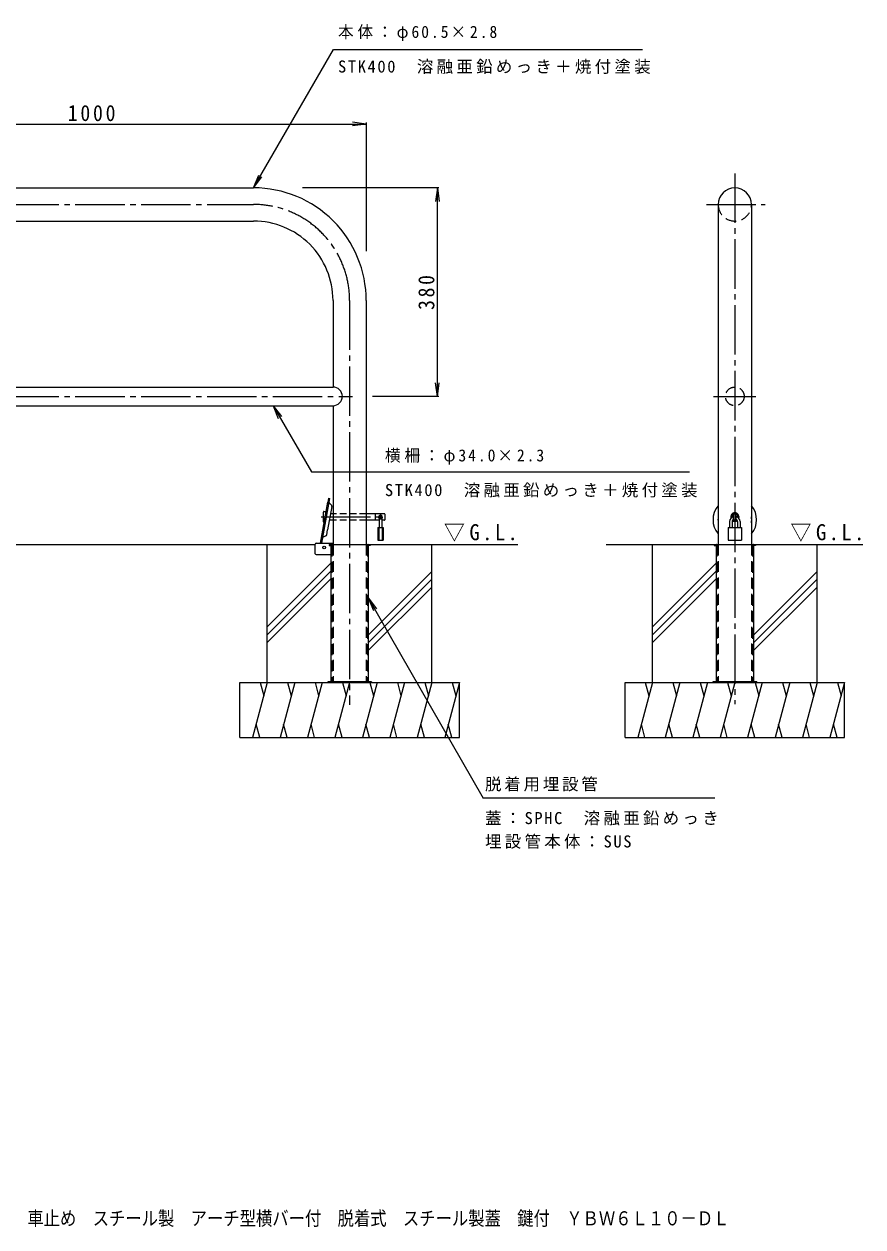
# Model space of a CAD drawing. Units: millimetres, scale not verified. Extents: x -1747 to 1780, y -1370 to 822.
# Drawn here: x -926 to 602, y -1370 to 822 of the extents above; entities that cross this region are included whole.
import ezdxf
from ezdxf.enums import TextEntityAlignment as Align

# ---------------------------------------------------------------- set-up
doc = ezdxf.new("R2010")
doc.units = ezdxf.units.MM
doc.header["$LTSCALE"] = 10
for name, pattern in [('CHAIN1', [8, 5, -1, 1, -1]), ('CHAIN2', [12, 9, -1, 1, -1]), ('DASHED1', [1.8, 1.2, -0.6]), ('DASHED2', [3, 2, -1])]:
    doc.linetypes.add(name, pattern=pattern)
for name, color, linetype, lineweight in [('C-0', 4, 'Continuous', 9), ('C-1', 7, 'Continuous', 9), ('C-2', 4, 'Continuous', 9), ('C-3', 3, 'DASHED2', 9), ('C-4', 7, 'Continuous', 9), ('C-5', 7, 'Continuous', 9), ('C-6', 7, 'Continuous', 9), ('C-A', 2, 'Continuous', 9), ('C-E', 6, 'Continuous', 5)]:
    doc.layers.add(name, color=color, linetype=linetype, lineweight=lineweight)
doc.layers.add('F-F_F-Fﾚｲﾔ', color=2, linetype='Continuous')
doc.styles.add('ＭＳ ゴシック', font='')
doc.styles.get('ＭＳ ゴシック').set_extended_font_data('MS Gothic')

msp = doc.modelspace()

# ---------------------------------------------------------------- linework, layer by layer
at = {"layer": 'C-0', "color": 7, "linetype": 'CHAIN2'}
for p, q in [((368.93, 549.73), (368.93, -417.54)), ((-952.6, 493.22), (-507.85, 493.22)), ((317.04, 493.21), (424.07, 493.21)), ((-332.85, 318.22), (-332.85, -418.43)), ((-952.6, 143.47), (-327.67, 143.47)), ((330.15, 143.46), (407.27, 143.46)), ((-384.71, -76.29), (-266.1, -76.29))]:
    msp.add_line(p, q, dxfattribs=at)
at = {"layer": 'C-0'}
for p, q in [((361.93, -75.45), (361.93, -77.36)), ((375.93, -75.45), (375.93, -77.36)), ((-370.35, -126.53), (-370.35, -128.03)), ((-370.35, -126.53), (-370.35, -128.03)), ((-370.35, -126.53), (-295.35, -126.53)), ((-370.35, -128.03), (-366.85, -128.03)), ((-366.85, -128.03), (-366.85, -376.53)), ((-298.85, -128.03), (-298.85, -376.53)), ((-295.35, -128.03), (-298.85, -128.03)), ((-295.35, -126.53), (-295.35, -128.03)), ((331.43, -126.53), (331.43, -128.03)), ((331.43, -126.53), (331.43, -128.03)), ((331.43, -126.53), (406.43, -126.53)), ((331.43, -128.03), (334.93, -128.03)), ((334.93, -128.03), (334.93, -376.53)), ((402.93, -128.03), (402.93, -376.53)), ((406.43, -128.03), (402.93, -128.03)), ((406.43, -126.53), (406.43, -128.03))]:
    msp.add_line(p, q, dxfattribs=at)
at = {"layer": 'C-0', "linetype": 'DASHED2'}
for p, q in [((-365.35, -128.03), (-365.35, -376.53)), ((-300.35, -128.03), (-300.35, -376.53)), ((336.43, -128.03), (336.43, -376.53)), ((401.43, -128.03), (401.43, -376.53))]:
    msp.add_line(p, q, dxfattribs=at)
at = {"layer": 'C-0', "color": 7, "linetype": 'CHAIN2'}
msp.add_arc((-507.85, 318.22), 175, 0, 90.00024, dxfattribs=at)
at = {"layer": 'C-0'}
for centre, start, end in [((368.93, -75.45), 359.99939, 180.00061), ((368.93, -77.36), 179.99939, 187.6925), ((368.93, -77.36), 229.58139, 310.41597), ((368.93, -77.36), 352.30522, 0.00061)]:
    msp.add_arc(centre, 7, start, end, dxfattribs=at)
at = {"layer": 'C-0', "linetype": 'DASHED2'}
for centre, start, end in [((-366.85, -128.03), 0, 90), ((-298.85, -128.03), 90, 180), ((334.93, -128.03), 0, 90), ((402.93, -128.03), 90, 180)]:
    msp.add_arc(centre, 1.5, start, end, dxfattribs=at)
at = {"layer": 'C-1', "color": 3}
for p, q in [((338.68, -21.55), (338.68, -126.53)), ((399.18, -37.04), (399.18, -126.53)), ((-395.6, -143.23), (-395.6, -125.73)), ((-394.1, -124.23), (-363.1, -124.23)), ((-394.1, -144.73), (-366.85, -144.73))]:
    msp.add_line(p, q, dxfattribs=at)
at = {"layer": 'C-1'}
for p, q in [((-372.85, -376.53), (-372.85, -378.03)), ((-292.85, -376.53), (-372.85, -376.53)), ((-345.35, -376.53), (-345.35, -378.03)), ((-320.35, -376.53), (-320.35, -378.03)), ((-292.85, -376.53), (-292.85, -378.03)), ((328.93, -376.53), (328.93, -378.03)), ((408.93, -376.53), (328.93, -376.53)), ((356.43, -376.53), (356.43, -378.03)), ((381.43, -376.53), (381.43, -378.03)), ((408.93, -376.53), (408.93, -378.03))]:
    msp.add_line(p, q, dxfattribs=at)
at = {"layer": 'C-1', "color": 3}
for centre, start, end in [((-394.1, -125.73), 90, 180), ((-394.1, -143.23), 180, 270)]:
    msp.add_arc(centre, 1.5, start, end, dxfattribs=at)
at = {"layer": 'C-2', "color": 3}
for p, q in [((-952.6, 523.47), (-507.85, 523.47)), ((338.68, 493.21), (338.68, -55.91)), ((399.18, 493.21), (399.18, -55.85)), ((-952.6, 462.97), (-507.85, 462.97)), ((-363.1, 318.22), (-363.1, 160.47)), ((-302.6, 318.22), (-302.6, -126.53)), ((-952.6, 160.47), (-363.1, 160.47)), ((-952.6, 126.47), (-363.1, 126.47)), ((-363.1, 126.47), (-363.1, -126.53))]:
    msp.add_line(p, q, dxfattribs=at)
at = {"layer": 'C-2'}
for p, q in [((-383.4, -124.23), (-369.01, -42.59)), ((-371.28, -42.19), (-372.48, -49)), ((-371.28, -42.19), (-369.01, -42.59)), ((-385.74, -124.23), (-372.48, -49)), ((-365.46, -56.99), (-372.93, -99.4)), ((-366.29, -54.35), (-370.11, -50.53)), ((-374.55, -108.56), (-372.93, -99.4)), ((-376.22, -110.75), (-381.13, -113.04))]:
    msp.add_line(p, q, dxfattribs=at)
at = {"layer": 'C-2', "color": 3, "linetype": 'DASHED2'}
msp.add_circle((368.93, 143.46), 17, dxfattribs=at)
at = {"layer": 'C-2', "color": 3}
for centre, radius, start, end in [((-507.85, 318.22), 205.25, 0, 90.00023), ((368.93, 493.21), 30.25, 0, 180), ((-507.85, 318.22), 144.75, 0, 90.0002), ((-363.1, 143.47), 17, 270, 90)]:
    msp.add_arc(centre, radius, start, end, dxfattribs=at)
at = {"layer": 'C-2', "color": 3, "linetype": 'DASHED2'}
msp.add_arc((368.93, 493.21), 30.25, 180.00047, 0.00047, dxfattribs=at)
at = {"layer": 'C-2'}
for centre, radius, start, end in [((-369.61, -50.03), 0.7, 169.99799, 224.99889), ((-368.41, -56.47), 3, 349.99956, 44.99919), ((-377.5, -108.04), 3, 295.00172, 349.99965), ((-380.83, -113.68), 0.7, 115.00227, 170.00244)]:
    msp.add_arc(centre, radius, start, end, dxfattribs=at)
for major_axis, start_param, end_param in [((39.75, 0), 2.435662, 3.8475233), ((39.75, 0), 5.5772489, 6.9870586), ((30.75, 0), 2.9610315, 3.3221538), ((30.75, 0), 6.1025973, 6.4637734)]:
    msp.add_ellipse((368.93, -81.38), major_axis=major_axis, ratio=0.9945, start_param=start_param, end_param=end_param, dxfattribs=at)
at = {"layer": 'C-3'}
for p, q in [((-363.1, -126.53), (-363.1, -376.53)), ((-302.6, -126.53), (-302.6, -376.53)), ((338.68, -126.53), (338.68, -376.53)), ((399.18, -126.53), (399.18, -376.53))]:
    msp.add_line(p, q, dxfattribs=at)
at = {"layer": 'C-4'}
for p, q in [((-1302.6, 639.73), (-302.6, 639.73)), ((-302.6, 639.73), (-327.38, 642.99)), ((-302.6, 639.73), (-327.38, 636.46)), ((-302.6, 642.73), (-302.6, 408.14)), ((-170.04, 523.47), (-418.79, 523.47)), ((-173.04, 523.47), (-176.3, 498.69)), ((-173.04, 143.47), (-173.04, 523.47)), ((-173.04, 523.47), (-169.78, 498.69)), ((-173.04, 143.47), (-176.3, 168.26)), ((-173.04, 143.47), (-169.78, 168.26)), ((-170.04, 143.47), (-291.23, 143.47))]:
    msp.add_line(p, q, dxfattribs=at)
at = {"layer": 'C-5'}
for p, q in [((-507.85, 523.47), (-362.41, 775.39)), ((-362.41, 775.39), (200.96, 775.4)), ((-507.85, 523.47), (-498.28, 546.57)), ((-507.85, 523.47), (-492.63, 543.31)), ((-472.38, 126.47), (-402.32, 5.87)), ((-472.38, 126.47), (-462.82, 103.38)), ((-472.38, 126.47), (-457.16, 106.64)), ((-402.32, 5.87), (286.46, 5.87)), ((366.43, -81.06), (366.43, -71.52)), ((371.43, -81.06), (371.43, -71.52)), ((-298.85, -223.67), (-89.73, -588.46)), ((-298.85, -223.67), (-283.63, -243.5)), ((-298.85, -223.67), (-289.28, -246.77)), ((332.27, -588.46), (-89.73, -588.46))]:
    msp.add_line(p, q, dxfattribs=at)
for centre, radius, start, end in [((368.93, -76.29), 6, 349.8367, 190.1633), ((368.93, -76.29), 6, 234.7027, 305.2973), ((367.43, -71.52), 1, 107.45982, 180), ((367.43, -81.06), 1, 180, 252.54018), ((370.43, -71.52), 1, 0, 72.54018), ((370.43, -81.06), 1, 287.45982, 0)]:
    msp.add_arc(centre, radius, start, end, dxfattribs=at)
at = {"layer": 'C-6'}
for p, q in [((-380.59, -85.29), (-380.59, -67.29)), ((-379.59, -66.29), (-375.53, -66.29)), ((-379.05, -86.29), (-379.59, -86.29)), ((-363.1, -82.29), (-369.92, -82.29)), ((-363.1, -70.29), (-367.8, -70.29)), ((-269.59, -70.29), (-302.6, -70.29)), ((-278.84, -82.29), (-302.6, -82.29)), ((-286.59, -70.29), (-286.59, -82.29)), ((-269.59, -82.29), (-274.34, -82.29)), ((-268.59, -71.29), (-268.59, -81.29))]:
    msp.add_line(p, q, dxfattribs=at)
at = {"layer": 'C-6', "linetype": 'DASHED1'}
for p, q in [((-302.6, -70.29), (-363.1, -70.29)), ((-302.6, -82.29), (-363.1, -82.29))]:
    msp.add_line(p, q, dxfattribs=at)
at = {"layer": 'C-6', "linetype": 'CHAIN1'}
msp.add_line((-276.59, -71.78), (-276.59, -80.84), dxfattribs=at)
at = {"layer": 'C-6', "color": 2}
for p, q in [((359.43, -84.79), (359.43, -95.29)), ((363.93, -84.79), (363.93, -95.29)), ((373.93, -84.79), (373.93, -95.29)), ((378.43, -84.79), (378.43, -95.29)), ((356.93, -95.29), (380.93, -95.29)), ((380.93, -95.29), (380.93, -118.79))]:
    msp.add_line(p, q, dxfattribs=at)
at = {"layer": 'C-6', "color": 6, "lineweight": 5}
for p, q in [((-1209.6, -126.53), (-395.6, -126.53)), ((-302.6, -126.53), (-26.18, -126.53))]:
    msp.add_line(p, q, dxfattribs=at)
at = {"layer": 'C-6', "color": 2}
msp.add_lwpolyline([(356.93, -95.29), (356.93, -118.79), (380.93, -118.79)], dxfattribs=at)
at = {"layer": 'C-6'}
for centre, radius, start, end in [((-379.59, -67.29), 1, 90, 180), ((-379.59, -85.29), 1, 180, 270), ((-276.59, -76.29), 3.5, 310.00473, 229.99223), ((-269.59, -71.29), 1, 0, 90), ((-269.59, -81.29), 1, 270, 0)]:
    msp.add_arc(centre, radius, start, end, dxfattribs=at)
at = {"layer": 'C-6', "color": 2}
for radius, start, end in [(9.5, 105.25735, 180), (5, 119.99915, 180), (9.5, 0, 74.74271), (5, 0, 60.00085)]:
    msp.add_arc((368.93, -84.79), radius, start, end, dxfattribs=at)
at = {"layer": 'C-A'}
for p, q in [((-278.84, -77.54), (-278.84, -95.29)), ((-274.34, -77.54), (-274.34, -95.29)), ((-281.59, -95.29), (-271.59, -95.29)), ((-279.34, -95.29), (-279.34, -118.79)), ((-273.84, -95.29), (-273.84, -118.79)), ((-271.59, -95.29), (-271.59, -118.79))]:
    msp.add_line(p, q, dxfattribs=at)
msp.add_lwpolyline([(-281.59, -95.29), (-281.59, -118.79), (-271.59, -118.79)], dxfattribs=at)
msp.add_arc((-276.59, -77.54), 2.25, 0, 180, dxfattribs=at)
at = {"layer": 'C-E'}
for p, q in [((-567.06, -126.53), (-395.6, -126.53)), ((-482.85, -378.03), (-482.85, -126.53)), ((-295.35, -126.53), (-99.45, -126.53)), ((-182.85, -378.03), (-182.85, -126.53)), ((134.72, -126.53), (331.43, -126.53)), ((218.93, -378.03), (218.93, -126.53)), ((406.43, -126.53), (602.33, -126.53)), ((518.93, -378.03), (518.93, -126.53)), ((-366.85, -160.72), (-482.85, -276.72)), ((-366.85, -174.86), (-482.85, -290.86)), ((334.93, -160.72), (218.93, -276.72)), ((334.93, -174.86), (218.93, -290.86)), ((-366.85, -189), (-482.85, -305)), ((-182.85, -175.6), (-298.85, -291.6)), ((-182.85, -189.74), (-298.85, -305.74)), ((334.93, -189), (218.93, -305)), ((518.93, -175.6), (402.93, -291.6)), ((518.93, -189.74), (402.93, -305.74)), ((-182.85, -203.88), (-298.85, -319.88)), ((518.93, -203.88), (402.93, -319.88)), ((-532.85, -378.03), (-132.85, -378.03)), ((-532.85, -478.03), (-532.85, -378.03)), ((-482.85, -378.03), (-509.64, -478.03)), ((-495.9, -378.03), (-489.37, -402.38)), ((-432.85, -378.03), (-459.64, -478.03)), ((-445.9, -378.03), (-439.37, -402.38)), ((-382.85, -378.03), (-409.64, -478.03)), ((-395.9, -378.03), (-389.37, -402.38)), ((-332.85, -378.03), (-359.64, -478.03)), ((-345.9, -378.03), (-339.37, -402.38)), ((-282.85, -378.03), (-309.64, -478.03)), ((-295.9, -378.03), (-289.37, -402.38)), ((-232.85, -378.03), (-259.64, -478.03)), ((-245.9, -378.03), (-239.37, -402.38)), ((-182.85, -378.03), (-209.64, -478.03)), ((-195.9, -378.03), (-189.37, -402.38)), ((-132.85, -378.03), (-159.64, -478.03)), ((-145.9, -378.03), (-139.37, -402.38)), ((-132.85, -478.03), (-132.85, -378.03)), ((168.93, -378.03), (568.93, -378.03)), ((168.93, -478.03), (168.93, -378.03)), ((218.93, -378.03), (192.14, -478.03)), ((205.88, -378.03), (212.41, -402.38)), ((268.93, -378.03), (242.14, -478.03)), ((255.88, -378.03), (262.41, -402.38)), ((318.93, -378.03), (292.14, -478.03)), ((305.88, -378.03), (312.41, -402.38)), ((368.93, -378.03), (342.14, -478.03)), ((355.88, -378.03), (362.41, -402.38)), ((418.93, -378.03), (392.14, -478.03)), ((405.88, -378.03), (412.41, -402.38)), ((468.93, -378.03), (442.14, -478.03)), ((455.88, -378.03), (462.41, -402.38)), ((518.93, -378.03), (492.14, -478.03)), ((505.88, -378.03), (512.41, -402.38)), ((568.93, -378.03), (542.14, -478.03)), ((555.88, -378.03), (562.41, -402.38)), ((568.93, -478.03), (568.93, -378.03)), ((-496.59, -478.03), (-503.12, -453.68)), ((-446.59, -478.03), (-453.12, -453.68)), ((-396.59, -478.03), (-403.12, -453.68)), ((-346.59, -478.03), (-353.12, -453.68)), ((-296.59, -478.03), (-303.12, -453.68)), ((-246.59, -478.03), (-253.12, -453.68)), ((-196.59, -478.03), (-203.12, -453.68)), ((-146.59, -478.03), (-153.12, -453.68)), ((205.19, -478.03), (198.66, -453.68)), ((255.19, -478.03), (248.66, -453.68)), ((305.19, -478.03), (298.66, -453.68)), ((355.19, -478.03), (348.66, -453.68)), ((405.19, -478.03), (398.66, -453.68)), ((455.19, -478.03), (448.66, -453.68)), ((505.19, -478.03), (498.66, -453.68)), ((555.19, -478.03), (548.66, -453.68)), ((-532.85, -478.03), (-132.85, -478.03)), ((168.93, -478.03), (568.93, -478.03))]:
    msp.add_line(p, q, dxfattribs=at)
at = {"layer": 'C-E', "color": 4, "lineweight": 9}
msp.add_circle((-379.2, -132.03), 2.5, dxfattribs=at)

# ---------------------------------------------------------------- texts
at = {"layer": 'C-4', "color": 2, "insert": (-846.35, 644.73), "char_height": 29.33, "attachment_point": 7, "style": 'ＭＳ ゴシック'}
msp.add_mtext('\\T1.28;\\W0.9;1000', dxfattribs=at)
at = {"layer": 'C-4', "color": 2, "insert": (-178.04, 300.97), "char_height": 29.33, "attachment_point": 7, "rotation": 90, "style": 'ＭＳ ゴシック'}
msp.add_mtext('\\T1.27;\\W0.9;380', dxfattribs=at)
at = {"layer": 'C-5', "char_height": 21.99, "attachment_point": 7, "style": 'ＭＳ ゴシック'}
for s, insert in [('\\T1.25;\\W0.95;本体：φ60.5×2.8', (-354.04, 790.79)), ('\\T1.2;STK400\u3000溶融亜鉛めっき＋焼付塗装', (-354.04, 731.05)), ('\\T1.25;\\W0.95;横柵：φ34.0×2.3', (-268.54, 19.02)), ('\\T1.2;STK400\u3000溶融亜鉛めっき＋焼付塗装', (-268.54, -40.72)), ('\\T1.17;脱着用埋設管', (-86.17, -576.6)), ('\\T1.2;蓋：SPHC\u3000溶融亜鉛めっき', (-86.17, -638.38)), ('\\T1.2;埋設管本体：SUS', (-86.17, -680.93))]:
    msp.add_mtext(s, dxfattribs=dict(at, insert=insert))
at = {"layer": 'C-5', "color": 2, "char_height": 29.33, "attachment_point": 7, "style": 'ＭＳ ゴシック'}
for insert in [(-161.01, -121.3), (470.32, -121.3)]:
    msp.add_mtext('\\T1.22;\\W0.95;▽G.L.', dxfattribs=dict(at, insert=insert))
at = {"layer": 'F-F_F-Fﾚｲﾔ', "style": 'ＭＳ ゴシック', "width": 0.85}
msp.add_text('車止め\u3000スチール製\u3000アーチ型横バー付\u3000脱着式\u3000スチール製蓋\u3000鍵付\u3000ＹＢＷ６Ｌ１０－ＤＬ', height=25.66, dxfattribs=at).set_placement((-920, -1374.79), align=Align.BOTTOM_LEFT)

doc.saveas('drawing.dxf')
